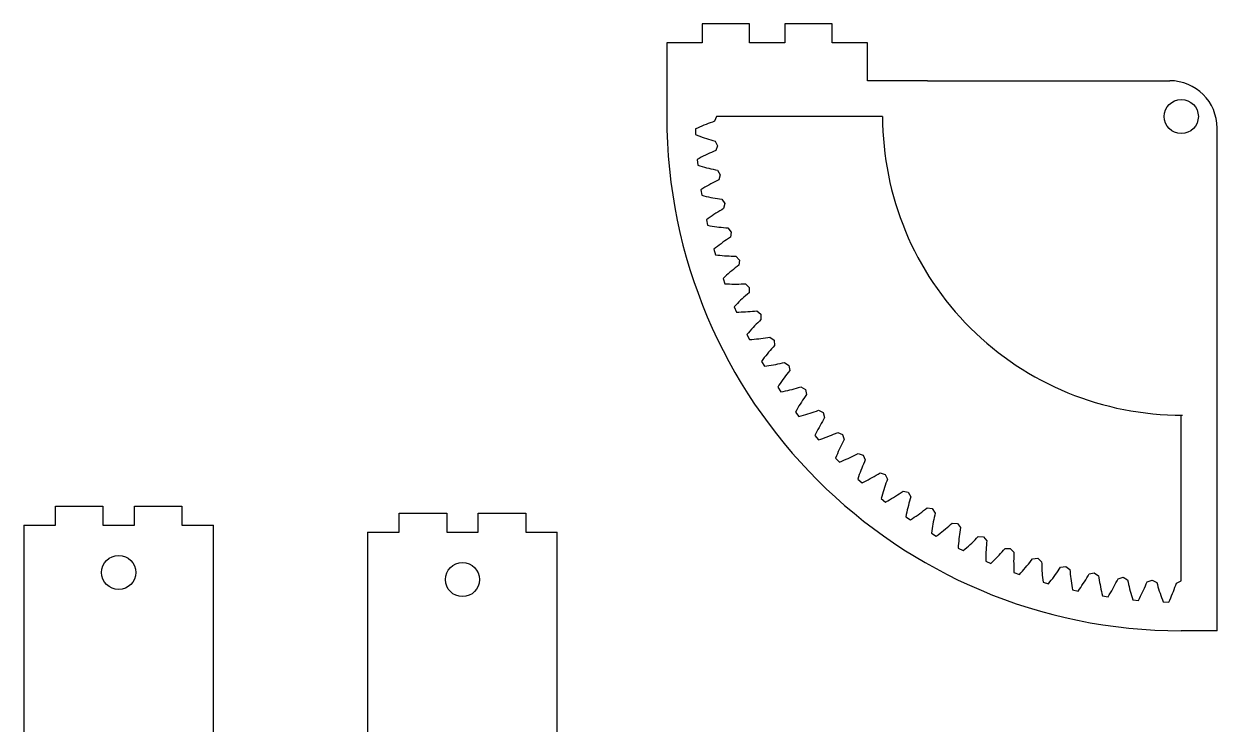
# Model space of a CAD drawing. Extents: x -1170 to -522, y -320 to 158.
# Drawn here: x -1120 to -868.3, y -119 to 28.8 of the extents above; entities that cross this region are included whole.
import ezdxf

# ---------------------------------------------------------------- set-up
doc = ezdxf.new("R2010")
doc.units = 0
doc.linetypes.add('K5LT_BASIC', pattern=[0])
doc.layers.get('0').update_dxf_attribs({"lineweight": 25, "true_color": 0xffffff})
doc.layers.add('Системный слой', color=7, linetype='Continuous', true_color=0xffffff)

msp = doc.modelspace()

# ---------------------------------------------------------------- linework, layer by layer
for p, q in [((-966.97, 28.77), (-976.97, 28.77)), ((-976.97, 28.77), (-976.97, 24.77)), ((-966.97, 24.77), (-966.97, 28.77)), ((-949.54, 28.77), (-959.54, 28.77)), ((-959.54, 28.77), (-959.54, 24.77)), ((-949.54, 24.77), (-949.54, 28.77)), ((-984.41, 24.77), (-984.41, 16.77)), ((-976.97, 24.77), (-984.41, 24.77)), ((-959.54, 24.77), (-966.97, 24.77)), ((-942.11, 24.77), (-949.54, 24.77)), ((-942.11, 16.77), (-942.11, 24.77)), ((-984.41, 16.77), (-984.41, 9.21)), ((-929.4, 16.77), (-942.11, 16.77)), ((-929.4, 16.77), (-878.35, 16.77)), ((-975.69, 7.71), (-976.14, 7.54)), ((-975.25, 7.88), (-975.69, 7.71)), ((-974.8, 8.04), (-975.25, 7.88)), ((-974.35, 8.21), (-974.8, 8.04)), ((-973.91, 9.21), (-974.35, 8.21)), ((-973.91, 9.21), (-973.91, 9.21)), ((-977.93, 6.79), (-978.37, 6.59)), ((-978.37, 6.59), (-978.33, 5.39)), ((-978.33, 5.39), (-977.88, 5.22)), ((-977.48, 6.99), (-977.93, 6.79)), ((-977.88, 5.22), (-977.42, 5.05)), ((-977.04, 7.18), (-977.48, 6.99)), ((-977.42, 5.05), (-976.96, 4.89)), ((-976.59, 7.37), (-977.04, 7.18)), ((-976.14, 7.54), (-976.59, 7.37)), ((-868.35, -44.29), (-868.35, 6.77)), ((-976.96, 4.89), (-976.51, 4.73)), ((-976.51, 4.73), (-976.05, 4.58)), ((-976.05, 4.58), (-975.59, 4.44)), ((-975.59, 4.44), (-975.13, 4.3)), ((-975.13, 4.3), (-974.68, 4.17)), ((-974.68, 4.17), (-974.22, 4.03)), ((-974.22, 4.03), (-973.71, 3.06)), ((-973.71, 3.06), (-974.09, 2.03)), ((-973.71, 3.06), (-973.71, 3.06)), ((-977.57, 0.39), (-978.01, 0.16)), ((-978.01, 0.16), (-977.89, -1.03)), ((-977.14, 0.62), (-977.57, 0.39)), ((-976.71, 0.83), (-977.14, 0.62)), ((-976.27, 1.05), (-976.71, 0.83)), ((-975.84, 1.25), (-976.27, 1.05)), ((-975.4, 1.45), (-975.84, 1.25)), ((-974.97, 1.64), (-975.4, 1.45)), ((-974.53, 1.84), (-974.97, 1.64)), ((-974.09, 2.03), (-974.53, 1.84)), ((-977.89, -1.03), (-977.43, -1.18)), ((-977.43, -1.18), (-976.96, -1.32)), ((-976.96, -1.32), (-976.49, -1.45)), ((-976.49, -1.45), (-976.03, -1.58)), ((-976.03, -1.58), (-975.56, -1.7)), ((-975.56, -1.7), (-975.1, -1.81)), ((-975.1, -1.81), (-974.63, -1.92)), ((-974.63, -1.92), (-974.17, -2.03)), ((-974.17, -2.03), (-973.7, -2.13)), ((-973.7, -2.13), (-973.13, -3.07)), ((-975.14, -5.01), (-975.56, -5.24)), ((-974.72, -4.78), (-975.14, -5.01)), ((-974.3, -4.56), (-974.72, -4.78)), ((-973.87, -4.34), (-974.3, -4.56)), ((-973.45, -4.12), (-973.87, -4.34)), ((-973.13, -3.07), (-973.45, -4.12)), ((-973.13, -3.07), (-973.13, -3.07)), ((-976.82, -5.98), (-977.24, -6.24)), ((-977.24, -6.24), (-977.05, -7.41)), ((-977.05, -7.41), (-976.57, -7.53)), ((-976.4, -5.72), (-976.82, -5.98)), ((-976.57, -7.53), (-976.1, -7.64)), ((-975.98, -5.48), (-976.4, -5.72)), ((-975.56, -5.24), (-975.98, -5.48)), ((-976.1, -7.64), (-975.62, -7.75)), ((-975.62, -7.75), (-975.15, -7.84)), ((-975.15, -7.84), (-974.68, -7.93)), ((-974.68, -7.93), (-974.21, -8.02)), ((-974.21, -8.02), (-973.74, -8.1)), ((-973.74, -8.1), (-973.27, -8.17)), ((-973.27, -8.17), (-972.8, -8.25)), ((-972.8, -8.25), (-972.17, -9.15)), ((-972.17, -9.15), (-972.42, -10.22)), ((-972.17, -9.15), (-972.17, -9.15)), ((-975.67, -12.28), (-976.07, -12.57)), ((-976.07, -12.57), (-975.81, -13.73)), ((-975.27, -12), (-975.67, -12.28)), ((-974.86, -11.73), (-975.27, -12)), ((-974.46, -11.47), (-974.86, -11.73)), ((-974.05, -11.21), (-974.46, -11.47)), ((-973.65, -10.96), (-974.05, -11.21)), ((-973.24, -10.71), (-973.65, -10.96)), ((-972.83, -10.47), (-973.24, -10.71)), ((-972.42, -10.22), (-972.83, -10.47)), ((-975.81, -13.73), (-975.32, -13.82)), ((-975.32, -13.82), (-974.84, -13.9)), ((-974.84, -13.9), (-974.36, -13.97)), ((-974.36, -13.97), (-973.88, -14.04)), ((-973.88, -14.04), (-973.41, -14.1)), ((-973.41, -14.1), (-972.93, -14.16)), ((-972.93, -14.16), (-972.46, -14.21)), ((-972.46, -14.21), (-971.98, -14.25)), ((-971.98, -14.25), (-971.51, -14.3)), ((-971.51, -14.3), (-970.83, -15.16)), ((-972.97, -17.62), (-973.35, -17.91)), ((-972.58, -17.33), (-972.97, -17.62)), ((-972.19, -17.05), (-972.58, -17.33)), ((-971.79, -16.78), (-972.19, -17.05)), ((-971.4, -16.51), (-971.79, -16.78)), ((-971.01, -16.25), (-971.4, -16.51)), ((-970.83, -15.16), (-971.01, -16.25)), ((-970.83, -15.16), (-970.83, -15.16)), ((-974.12, -18.5), (-974.5, -18.81)), ((-974.5, -18.81), (-974.17, -19.96)), ((-974.17, -19.96), (-973.68, -20.02)), ((-973.74, -18.2), (-974.12, -18.5)), ((-973.35, -17.91), (-973.74, -18.2)), ((-973.68, -20.02), (-973.2, -20.07)), ((-973.2, -20.07), (-972.71, -20.11)), ((-972.71, -20.11), (-972.23, -20.15)), ((-972.23, -20.15), (-971.75, -20.18)), ((-971.75, -20.18), (-971.27, -20.2)), ((-971.27, -20.2), (-970.8, -20.22)), ((-970.8, -20.22), (-970.32, -20.24)), ((-970.32, -20.24), (-969.84, -20.26)), ((-969.6, -22.46), (-969.97, -22.75)), ((-969.84, -20.26), (-969.11, -21.07)), ((-969.22, -22.17), (-969.6, -22.46)), ((-969.11, -21.07), (-969.22, -22.17)), ((-969.11, -21.07), (-969.11, -21.07)), ((-972.19, -24.62), (-972.55, -24.95)), ((-972.55, -24.95), (-972.14, -26.07)), ((-971.82, -24.29), (-972.19, -24.62)), ((-971.46, -23.97), (-971.82, -24.29)), ((-971.09, -23.66), (-971.46, -23.97)), ((-970.72, -23.35), (-971.09, -23.66)), ((-970.35, -23.05), (-970.72, -23.35)), ((-969.97, -22.75), (-970.35, -23.05)), ((-972.14, -26.07), (-971.65, -26.1)), ((-971.65, -26.1), (-971.17, -26.12)), ((-971.17, -26.12), (-970.68, -26.13)), ((-970.68, -26.13), (-970.2, -26.14)), ((-970.2, -26.14), (-969.72, -26.14)), ((-969.72, -26.14), (-969.24, -26.13)), ((-969.24, -26.13), (-968.76, -26.12)), ((-968.76, -26.12), (-968.28, -26.11)), ((-968.28, -26.11), (-967.81, -26.1)), ((-967.81, -26.1), (-967.02, -26.87)), ((-967.02, -26.87), (-967.07, -27.96)), ((-967.02, -26.87), (-967.02, -26.87)), ((-969.19, -29.91), (-969.53, -30.25)), ((-968.84, -29.57), (-969.19, -29.91)), ((-968.49, -29.24), (-968.84, -29.57)), ((-968.14, -28.91), (-968.49, -29.24)), ((-967.78, -28.6), (-968.14, -28.91)), ((-967.42, -28.28), (-967.78, -28.6)), ((-967.07, -27.96), (-967.42, -28.28)), ((-969.87, -30.6), (-970.21, -30.95)), ((-970.21, -30.95), (-969.74, -32.04)), ((-969.53, -30.25), (-969.87, -30.6)), ((-969.74, -32.04), (-969.25, -32.04)), ((-969.25, -32.04), (-968.76, -32.03)), ((-968.76, -32.03), (-968.27, -32.01)), ((-968.27, -32.01), (-967.79, -31.99)), ((-967.79, -31.99), (-967.31, -31.96)), ((-967.31, -31.96), (-966.83, -31.92)), ((-966.83, -31.92), (-966.36, -31.88)), ((-966.36, -31.88), (-965.88, -31.84)), ((-965.88, -31.84), (-965.41, -31.8)), ((-965.41, -31.8), (-964.58, -32.52)), ((-964.58, -32.52), (-964.58, -32.52)), ((-964.58, -32.52), (-964.55, -33.61)), ((-965.89, -34.98), (-966.22, -35.33)), ((-965.56, -34.63), (-965.89, -34.98)), ((-965.23, -34.29), (-965.56, -34.63)), ((-964.89, -33.95), (-965.23, -34.29)), ((-964.55, -33.61), (-964.89, -33.95)), ((-967.19, -36.42), (-967.5, -36.79)), ((-967.5, -36.79), (-966.96, -37.85)), ((-966.87, -36.05), (-967.19, -36.42)), ((-966.55, -35.69), (-966.87, -36.05)), ((-966.22, -35.33), (-966.55, -35.69)), ((-965.99, -37.78), (-965.5, -37.73)), ((-965.5, -37.73), (-965.02, -37.68)), ((-965.02, -37.68), (-964.55, -37.62)), ((-964.55, -37.62), (-964.07, -37.55)), ((-964.07, -37.55), (-963.6, -37.48)), ((-963.6, -37.48), (-963.13, -37.41)), ((-963.13, -37.41), (-962.66, -37.34)), ((-962.66, -37.34), (-961.78, -38)), ((-966.96, -37.85), (-966.47, -37.82)), ((-966.47, -37.82), (-965.99, -37.78)), ((-962.63, -40.17), (-962.94, -40.54)), ((-962.32, -39.81), (-962.63, -40.17)), ((-962, -39.46), (-962.32, -39.81)), ((-961.69, -39.1), (-962, -39.46)), ((-961.78, -38), (-961.78, -38)), ((-961.78, -38), (-961.69, -39.1)), ((-964.14, -42.06), (-964.43, -42.45)), ((-964.43, -42.45), (-963.83, -43.48)), ((-963.85, -41.67), (-964.14, -42.06)), ((-963.55, -41.29), (-963.85, -41.67)), ((-963.25, -40.91), (-963.55, -41.29)), ((-962.94, -40.54), (-963.25, -40.91)), ((-960.03, -42.79), (-959.56, -42.69)), ((-959.56, -42.69), (-958.65, -43.3)), ((-963.83, -43.48), (-963.34, -43.41)), ((-963.34, -43.41), (-962.86, -43.34)), ((-962.86, -43.34), (-962.38, -43.26)), ((-962.38, -43.26), (-961.9, -43.18)), ((-961.9, -43.18), (-961.43, -43.09)), ((-961.43, -43.09), (-960.96, -43)), ((-960.96, -43), (-960.5, -42.9)), ((-960.5, -42.9), (-960.03, -42.79)), ((-959.07, -45.14), (-959.36, -45.52)), ((-958.78, -44.77), (-959.07, -45.14)), ((-958.49, -44.39), (-958.78, -44.77)), ((-958.65, -43.3), (-958.65, -43.3)), ((-958.65, -43.3), (-958.49, -44.39)), ((-960.75, -47.5), (-961.02, -47.91)), ((-960.48, -47.09), (-960.75, -47.5)), ((-960.2, -46.69), (-960.48, -47.09)), ((-959.93, -46.3), (-960.2, -46.69)), ((-959.64, -45.91), (-959.93, -46.3)), ((-959.36, -45.52), (-959.64, -45.91)), ((-961.02, -47.91), (-960.35, -48.9)), ((-960.35, -48.9), (-959.86, -48.8)), ((-959.86, -48.8), (-959.39, -48.7)), ((-959.39, -48.7), (-958.91, -48.59)), ((-958.91, -48.59), (-958.44, -48.48)), ((-958.44, -48.48), (-957.98, -48.36)), ((-957.98, -48.36), (-957.52, -48.23)), ((-957.52, -48.23), (-957.06, -48.1)), ((-957.06, -48.1), (-956.6, -47.97)), ((-956.6, -47.97), (-956.14, -47.84)), ((-956.14, -47.84), (-955.19, -48.39)), ((-955.49, -50.26), (-955.76, -50.65)), ((-955.23, -49.86), (-955.49, -50.26)), ((-954.96, -49.47), (-955.23, -49.86)), ((-955.19, -48.39), (-955.19, -48.39)), ((-955.19, -48.39), (-954.96, -49.47)), ((-957.02, -52.71), (-957.26, -53.14)), ((-956.78, -52.29), (-957.02, -52.71)), ((-956.53, -51.87), (-956.78, -52.29)), ((-956.28, -51.46), (-956.53, -51.87)), ((-956.02, -51.06), (-956.28, -51.46)), ((-955.76, -50.65), (-956.02, -51.06)), ((-952.85, -52.93), (-952.4, -52.77)), ((-952.4, -52.77), (-951.42, -53.26)), ((-957.26, -53.14), (-956.53, -54.08)), ((-956.53, -54.08), (-956.06, -53.96)), ((-956.06, -53.96), (-955.59, -53.82)), ((-955.59, -53.82), (-955.12, -53.69)), ((-955.12, -53.69), (-954.66, -53.55)), ((-954.66, -53.55), (-954.2, -53.4)), ((-954.2, -53.4), (-953.75, -53.25)), ((-953.75, -53.25), (-953.3, -53.09)), ((-953.3, -53.09), (-952.85, -52.93)), ((-951.6, -55.14), (-951.84, -55.55)), ((-951.36, -54.73), (-951.6, -55.14)), ((-951.42, -53.26), (-951.42, -53.26)), ((-951.42, -53.26), (-951.12, -54.31)), ((-951.12, -54.31), (-951.36, -54.73)), ((-875.91, -88.79), (-875.91, -53.79)), ((-952.97, -57.68), (-953.19, -58.13)), ((-952.76, -57.25), (-952.97, -57.68)), ((-952.53, -56.82), (-952.76, -57.25)), ((-952.31, -56.39), (-952.53, -56.82)), ((-952.08, -55.97), (-952.31, -56.39)), ((-951.84, -55.55), (-952.08, -55.97)), ((-949.67, -58.01), (-949.23, -57.82)), ((-949.23, -57.82), (-948.8, -57.64)), ((-948.8, -57.64), (-948.36, -57.45)), ((-948.36, -57.45), (-947.34, -57.88)), ((-947.34, -57.88), (-947.34, -57.88)), ((-947.34, -57.88), (-946.98, -58.91)), ((-953.19, -58.13), (-952.4, -59.02)), ((-952.4, -59.02), (-951.93, -58.86)), ((-951.93, -58.86), (-951.47, -58.7)), ((-951.47, -58.7), (-951.02, -58.54)), ((-951.02, -58.54), (-950.56, -58.37)), ((-950.56, -58.37), (-950.12, -58.19)), ((-950.12, -58.19), (-949.67, -58.01)), ((-947.62, -60.19), (-947.83, -60.62)), ((-947.41, -59.76), (-947.62, -60.19)), ((-947.2, -59.34), (-947.41, -59.76)), ((-946.98, -58.91), (-947.2, -59.34)), ((-948.62, -62.39), (-948.8, -62.85)), ((-948.8, -62.85), (-947.96, -63.69)), ((-948.43, -61.94), (-948.62, -62.39)), ((-948.24, -61.5), (-948.43, -61.94)), ((-948.04, -61.06), (-948.24, -61.5)), ((-947.83, -60.62), (-948.04, -61.06)), ((-946.17, -62.92), (-945.74, -62.72)), ((-945.74, -62.72), (-945.31, -62.51)), ((-945.31, -62.51), (-944.88, -62.3)), ((-944.88, -62.3), (-944.45, -62.08)), ((-944.45, -62.08), (-944.03, -61.87)), ((-944.03, -61.87), (-942.99, -62.23)), ((-942.99, -62.23), (-942.99, -62.23)), ((-942.99, -62.23), (-942.56, -63.24)), ((-947.96, -63.69), (-947.51, -63.5)), ((-947.51, -63.5), (-947.06, -63.31)), ((-947.06, -63.31), (-946.61, -63.12)), ((-946.61, -63.12), (-946.17, -62.92)), ((-943.31, -65), (-943.48, -65.45)), ((-943.13, -64.56), (-943.31, -65)), ((-942.94, -64.12), (-943.13, -64.56)), ((-942.75, -63.68), (-942.94, -64.12)), ((-942.56, -63.24), (-942.75, -63.68)), ((-943.98, -66.82), (-944.14, -67.28)), ((-944.14, -67.28), (-943.24, -68.07)), ((-943.82, -66.36), (-943.98, -66.82)), ((-943.65, -65.9), (-943.82, -66.36)), ((-943.48, -65.45), (-943.65, -65.9)), ((-943.24, -68.07), (-942.8, -67.86)), ((-942.8, -67.86), (-942.36, -67.64)), ((-942.36, -67.64), (-941.93, -67.42)), ((-941.93, -67.42), (-941.51, -67.19)), ((-941.51, -67.19), (-941.08, -66.96)), ((-941.08, -66.96), (-940.67, -66.72)), ((-940.67, -66.72), (-940.25, -66.48)), ((-940.25, -66.48), (-939.84, -66.24)), ((-939.84, -66.24), (-939.43, -66)), ((-939.43, -66), (-938.37, -66.3)), ((-938.37, -66.3), (-938.37, -66.3)), ((-938.37, -66.3), (-937.88, -67.28)), ((-938.04, -67.73), (-938.2, -68.18)), ((-937.88, -67.28), (-938.04, -67.73)), ((-938.8, -70.01), (-938.94, -70.47)), ((-938.66, -69.54), (-938.8, -70.01)), ((-938.51, -69.09), (-938.66, -69.54)), ((-938.36, -68.63), (-938.51, -69.09)), ((-938.2, -68.18), (-938.36, -68.63)), ((-935.77, -70.64), (-935.37, -70.38)), ((-935.37, -70.38), (-934.98, -70.11)), ((-934.98, -70.11), (-934.58, -69.84)), ((-934.58, -69.84), (-933.51, -70.07)), ((-933.51, -70.07), (-933.51, -70.07)), ((-933.51, -70.07), (-932.96, -71.02)), ((-939.07, -70.94), (-939.2, -71.41)), ((-939.2, -71.41), (-938.26, -72.14)), ((-938.94, -70.47), (-939.07, -70.94)), ((-938.26, -72.14), (-937.83, -71.9)), ((-937.83, -71.9), (-937.41, -71.66)), ((-937.41, -71.66), (-936.99, -71.41)), ((-936.99, -71.41), (-936.58, -71.16)), ((-936.58, -71.16), (-936.17, -70.9)), ((-936.17, -70.9), (-935.77, -70.64)), ((-933.47, -72.86), (-933.59, -73.33)), ((-933.35, -72.4), (-933.47, -72.86)), ((-933.22, -71.94), (-933.35, -72.4)), ((-933.09, -71.48), (-933.22, -71.94)), ((-932.96, -71.02), (-933.09, -71.48)), ((-1113.33, -77), (-1113.33, -73)), ((-1113.33, -73), (-1103.33, -73)), ((-1103.33, -73), (-1103.33, -77)), ((-1096.67, -77), (-1096.67, -73)), ((-1096.67, -73), (-1086.67, -73)), ((-1086.67, -73), (-1086.67, -77)), ((-1040.83, -78.5), (-1040.83, -74.5)), ((-1040.83, -74.5), (-1030.83, -74.5)), ((-1030.83, -74.5), (-1030.83, -78.5)), ((-1024.17, -78.5), (-1024.17, -74.5)), ((-1024.17, -74.5), (-1014.17, -74.5)), ((-1014.17, -74.5), (-1014.17, -78.5)), ((-933.92, -74.75), (-934.01, -75.23)), ((-934.01, -75.23), (-933.03, -75.9)), ((-933.81, -74.27), (-933.92, -74.75)), ((-933.71, -73.8), (-933.81, -74.27)), ((-933.59, -73.33), (-933.71, -73.8)), ((-932.61, -75.63), (-932.21, -75.36)), ((-932.21, -75.36), (-931.81, -75.09)), ((-931.81, -75.09), (-931.41, -74.81)), ((-931.41, -74.81), (-931.02, -74.53)), ((-931.02, -74.53), (-930.64, -74.24)), ((-930.64, -74.24), (-930.26, -73.95)), ((-930.26, -73.95), (-929.88, -73.66)), ((-929.88, -73.66), (-929.5, -73.37)), ((-929.5, -73.37), (-928.42, -73.53)), ((-928.42, -73.53), (-928.42, -73.53)), ((-928.42, -73.53), (-927.81, -74.45)), ((-928.01, -75.38), (-928.11, -75.85)), ((-927.91, -74.91), (-928.01, -75.38)), ((-927.81, -74.45), (-927.91, -74.91)), ((-1120, -77), (-1113.33, -77)), ((-1120, -77), (-1120, -200)), ((-1103.33, -77), (-1096.67, -77)), ((-1086.67, -77), (-1080, -77)), ((-1080, -200), (-1080, -77)), ((-933.03, -75.9), (-932.61, -75.63)), ((-928.46, -77.74), (-928.53, -78.23)), ((-928.38, -77.26), (-928.46, -77.74)), ((-928.3, -76.79), (-928.38, -77.26)), ((-928.21, -76.31), (-928.3, -76.79)), ((-928.11, -75.85), (-928.21, -76.31)), ((-926.03, -78.13), (-925.66, -77.82)), ((-925.66, -77.82), (-925.29, -77.51)), ((-925.29, -77.51), (-924.93, -77.2)), ((-924.93, -77.2), (-924.57, -76.89)), ((-924.57, -76.89), (-924.21, -76.57)), ((-924.21, -76.57), (-923.12, -76.67)), ((-923.12, -76.67), (-923.12, -76.67)), ((-923.12, -76.67), (-922.45, -77.54)), ((-922.45, -77.54), (-922.52, -78.01)), ((-1047.5, -78.5), (-1047.5, -147.84)), ((-1047.5, -78.5), (-1040.83, -78.5)), ((-1030.83, -78.5), (-1024.17, -78.5)), ((-1014.17, -78.5), (-1007.5, -78.5)), ((-1007.5, -201.5), (-1007.5, -78.5)), ((-928.53, -78.23), (-928.59, -78.71)), ((-928.59, -78.71), (-927.57, -79.32)), ((-927.57, -79.32), (-927.18, -79.03)), ((-927.18, -79.03), (-926.79, -78.73)), ((-926.79, -78.73), (-926.4, -78.43)), ((-926.4, -78.43), (-926.03, -78.13)), ((-922.85, -80.39), (-922.89, -80.87)), ((-922.79, -79.91), (-922.85, -80.39)), ((-922.73, -79.43), (-922.79, -79.91)), ((-922.67, -78.96), (-922.73, -79.43)), ((-922.6, -78.48), (-922.67, -78.96)), ((-922.52, -78.01), (-922.6, -78.48)), ((-920.09, -80.78), (-919.75, -80.44)), ((-919.75, -80.44), (-919.41, -80.11)), ((-919.41, -80.11), (-919.07, -79.77)), ((-919.07, -79.77), (-918.73, -79.44)), ((-918.73, -79.44), (-917.63, -79.46)), ((-917.63, -79.46), (-917.63, -79.46)), ((-917.63, -79.46), (-916.91, -80.29)), ((-916.91, -80.29), (-916.96, -80.77)), ((-922.93, -81.36), (-922.97, -81.85)), ((-922.97, -81.85), (-921.91, -82.39)), ((-922.89, -80.87), (-922.93, -81.36)), ((-921.91, -82.39), (-921.53, -82.07)), ((-921.53, -82.07), (-921.16, -81.75)), ((-921.16, -81.75), (-920.8, -81.43)), ((-920.8, -81.43), (-920.44, -81.1)), ((-920.44, -81.1), (-920.09, -80.78)), ((-917.11, -82.68), (-917.13, -83.16)), ((-917.08, -82.2), (-917.11, -82.68)), ((-917.04, -81.72), (-917.08, -82.2)), ((-917, -81.24), (-917.04, -81.72)), ((-916.96, -80.77), (-917, -81.24)), ((-914.35, -83.37), (-914.03, -83.02)), ((-914.03, -83.02), (-913.71, -82.66)), ((-913.71, -82.66), (-913.4, -82.31)), ((-913.4, -82.31), (-913.08, -81.95)), ((-913.08, -81.95), (-911.98, -81.91)), ((-911.98, -81.91), (-911.98, -81.91)), ((-911.98, -81.91), (-911.21, -82.69)), ((-911.21, -82.69), (-911.22, -83.17)), ((-917.14, -83.64), (-917.16, -84.13)), ((-917.16, -84.13), (-917.16, -84.62)), ((-917.16, -84.62), (-916.07, -85.09)), ((-917.13, -83.16), (-917.14, -83.64)), ((-916.07, -85.09), (-915.71, -84.76)), ((-915.71, -84.76), (-915.36, -84.41)), ((-915.36, -84.41), (-915.02, -84.07)), ((-915.02, -84.07), (-914.69, -83.72)), ((-914.69, -83.72), (-914.35, -83.37)), ((-911.25, -84.12), (-911.26, -84.6)), ((-911.26, -84.6), (-911.25, -85.08)), ((-911.24, -83.64), (-911.25, -84.12)), ((-911.25, -85.08), (-911.25, -85.56)), ((-911.22, -83.17), (-911.24, -83.64)), ((-908.47, -85.6), (-908.16, -85.23)), ((-908.16, -85.23), (-907.87, -84.86)), ((-907.87, -84.86), (-907.58, -84.48)), ((-907.58, -84.48), (-907.28, -84.11)), ((-907.28, -84.11), (-906.19, -83.99)), ((-906.19, -83.99), (-906.19, -83.99)), ((-906.19, -83.99), (-905.37, -84.73)), ((-905.37, -84.73), (-905.35, -85.2)), ((-905.35, -85.2), (-905.34, -85.68)), ((-911.25, -85.56), (-911.23, -86.05)), ((-911.23, -86.05), (-911.21, -86.54)), ((-911.21, -86.54), (-911.19, -87.03)), ((-911.19, -87.03), (-910.06, -87.43)), ((-910.06, -87.43), (-909.73, -87.07)), ((-909.73, -87.07), (-909.41, -86.71)), ((-909.41, -86.71), (-909.09, -86.34)), ((-909.09, -86.34), (-908.77, -85.97)), ((-908.77, -85.97), (-908.47, -85.6)), ((-905.34, -85.68), (-905.32, -86.16)), ((-905.32, -86.16), (-905.3, -86.63)), ((-905.3, -86.63), (-905.26, -87.12)), ((-905.26, -87.12), (-905.23, -87.6)), ((-905.23, -87.6), (-905.18, -88.08)), ((-903.02, -88.24), (-902.73, -87.85)), ((-902.73, -87.85), (-902.45, -87.46)), ((-902.45, -87.46), (-902.17, -87.07)), ((-902.17, -87.07), (-901.9, -86.68)), ((-901.9, -86.68), (-901.63, -86.29)), ((-901.63, -86.29), (-901.36, -85.89)), ((-901.36, -85.89), (-900.28, -85.71)), ((-900.28, -85.71), (-900.28, -85.71)), ((-900.28, -85.71), (-899.41, -86.39)), ((-899.41, -86.39), (-899.37, -86.87)), ((-899.37, -86.87), (-899.32, -87.34)), ((-899.32, -87.34), (-899.27, -87.82)), ((-899.27, -87.82), (-899.22, -88.29)), ((-895.83, -88.12), (-895.58, -87.71)), ((-895.58, -87.71), (-895.34, -87.3)), ((-895.34, -87.3), (-894.27, -87.05)), ((-894.27, -87.05), (-894.27, -87.05)), ((-894.27, -87.05), (-893.37, -87.68)), ((-893.37, -87.68), (-893.29, -88.15)), ((-889.24, -88.33), (-888.19, -88.02)), ((-888.19, -88.02), (-888.19, -88.02)), ((-888.19, -88.02), (-887.25, -88.58)), ((-905.18, -88.08), (-905.13, -88.57)), ((-905.13, -88.57), (-905.07, -89.05)), ((-905.07, -89.05), (-903.93, -89.38)), ((-903.93, -89.38), (-903.62, -89)), ((-903.62, -89), (-903.32, -88.62)), ((-903.32, -88.62), (-903.02, -88.24)), ((-899.22, -88.29), (-899.16, -88.77)), ((-899.16, -88.77), (-899.09, -89.25)), ((-899.09, -89.25), (-899.02, -89.73)), ((-899.02, -89.73), (-898.93, -90.21)), ((-898.93, -90.21), (-898.85, -90.69)), ((-897.68, -90.95), (-897.4, -90.55)), ((-897.4, -90.55), (-897.12, -90.15)), ((-897.12, -90.15), (-896.85, -89.75)), ((-896.85, -89.75), (-896.58, -89.34)), ((-896.58, -89.34), (-896.33, -88.94)), ((-896.33, -88.94), (-896.07, -88.53)), ((-896.07, -88.53), (-895.83, -88.12)), ((-893.29, -88.15), (-893.21, -88.62)), ((-893.21, -88.62), (-893.14, -89.09)), ((-893.14, -89.09), (-893.05, -89.56)), ((-893.05, -89.56), (-892.96, -90.04)), ((-892.96, -90.04), (-892.86, -90.51)), ((-892.86, -90.51), (-892.76, -90.98)), ((-890.59, -90.87), (-890.36, -90.45)), ((-890.36, -90.45), (-890.12, -90.03)), ((-890.12, -90.03), (-889.9, -89.6)), ((-889.9, -89.6), (-889.68, -89.18)), ((-889.68, -89.18), (-889.46, -88.76)), ((-889.46, -88.76), (-889.24, -88.33)), ((-887.25, -88.58), (-887.14, -89.05)), ((-887.14, -89.05), (-887.04, -89.51)), ((-887.04, -89.51), (-886.93, -89.98)), ((-886.93, -89.98), (-886.82, -90.44)), ((-886.82, -90.44), (-886.69, -90.91)), ((-883.86, -90.72), (-883.66, -90.29)), ((-883.66, -90.29), (-883.47, -89.85)), ((-883.47, -89.85), (-883.28, -89.41)), ((-883.28, -89.41), (-883.09, -88.98)), ((-883.09, -88.98), (-882.06, -88.6)), ((-882.06, -88.6), (-882.06, -88.6)), ((-882.06, -88.6), (-881.08, -89.1)), ((-881.08, -89.1), (-880.95, -89.56)), ((-880.95, -89.56), (-880.82, -90.02)), ((-880.82, -90.02), (-880.68, -90.48)), ((-880.68, -90.48), (-880.54, -90.93)), ((-877.57, -91.03), (-877.4, -90.58)), ((-877.4, -90.58), (-877.24, -90.13)), ((-877.24, -90.13), (-877.07, -89.68)), ((-877.07, -89.68), (-876.91, -89.23)), ((-876.91, -89.23), (-875.91, -88.79)), ((-875.91, -88.79), (-875.91, -88.79)), ((-898.85, -90.69), (-897.68, -90.95)), ((-892.76, -90.98), (-892.65, -91.46)), ((-892.65, -91.46), (-892.53, -91.93)), ((-892.53, -91.93), (-891.35, -92.12)), ((-891.35, -92.12), (-891.09, -91.7)), ((-891.09, -91.7), (-890.84, -91.29)), ((-890.84, -91.29), (-890.59, -90.87)), ((-886.69, -90.91), (-886.57, -91.38)), ((-886.57, -91.38), (-886.43, -91.84)), ((-886.43, -91.84), (-886.29, -92.31)), ((-886.29, -92.31), (-886.15, -92.78)), ((-886.15, -92.78), (-884.96, -92.89)), ((-884.96, -92.89), (-884.73, -92.46)), ((-884.73, -92.46), (-884.5, -92.03)), ((-884.5, -92.03), (-884.28, -91.59)), ((-884.28, -91.59), (-884.07, -91.16)), ((-884.07, -91.16), (-883.86, -90.72)), ((-880.54, -90.93), (-880.39, -91.39)), ((-880.39, -91.39), (-880.23, -91.85)), ((-880.23, -91.85), (-880.07, -92.3)), ((-880.07, -92.3), (-879.9, -92.76)), ((-879.9, -92.76), (-879.72, -93.22)), ((-878.53, -93.26), (-878.33, -92.81)), ((-878.33, -92.81), (-878.13, -92.37)), ((-878.13, -92.37), (-877.94, -91.92)), ((-877.94, -91.92), (-877.75, -91.47)), ((-877.75, -91.47), (-877.57, -91.03)), ((-879.72, -93.22), (-878.53, -93.26)), ((-868.35, -99.29), (-875.91, -99.29))]:
    msp.add_line(p, q)
for centre in [(-875.91, 9.21), (-1100, -87), (-1027.5, -88.5)]:
    msp.add_circle(centre, 3.6)
for centre, radius, start, end in [((-878.35, 6.77), 10, 360, 90), ((-875.91, 9.21), 108.5, 180, 270), ((-875.91, 9.21), 63, 179.9932, 270.2258)]:
    msp.add_arc(centre, radius, start, end)
at = {"layer": 'Системный слой', "color": 0, "linetype": 'K5LT_BASIC'}
for p, q in [((-938.91, 9.22), (-973.91, 9.21)), ((-868.35, -99.29), (-868.35, -44.29))]:
    msp.add_line(p, q, dxfattribs=at)

doc.saveas('drawing.dxf')
